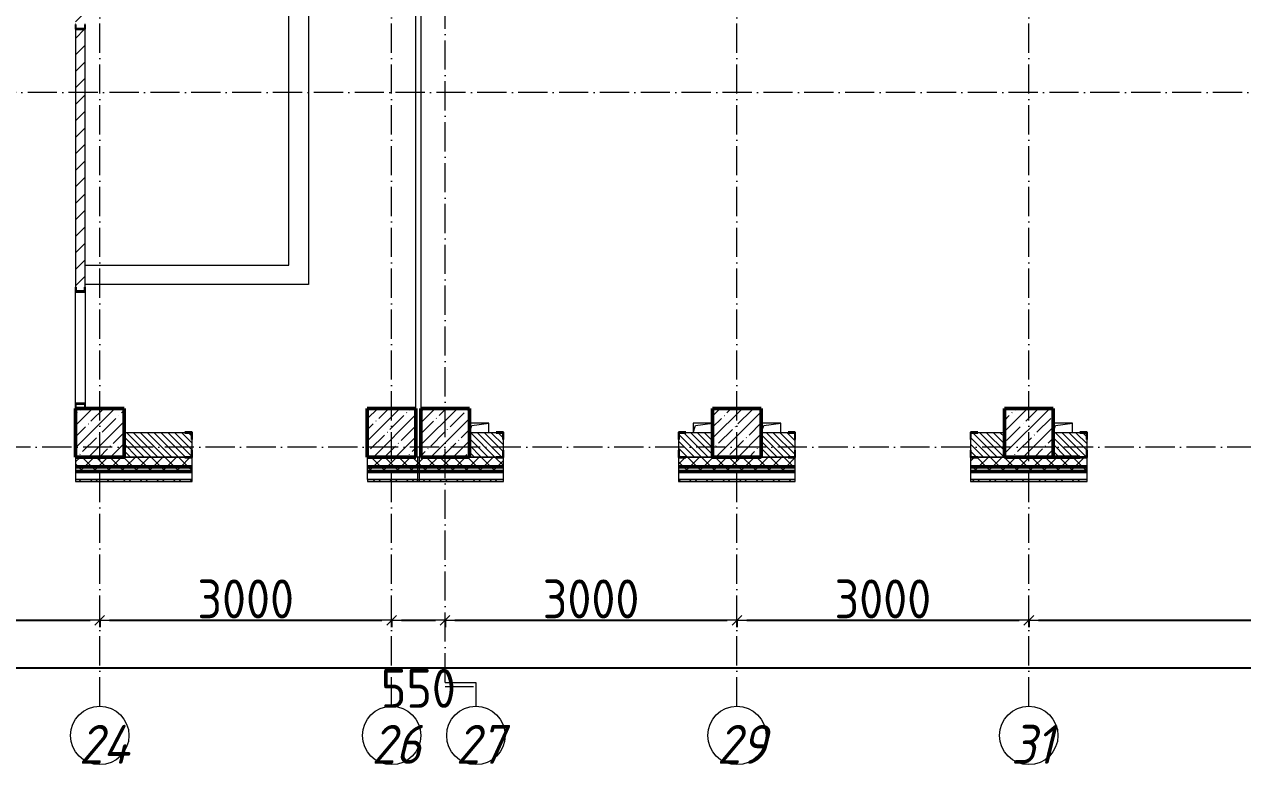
# Model space of a CAD drawing. Header units: millimetres. Extents: x -135211 to 49383, y -8033 to 228499.
# Drawn here: x -95667 to -83144, y 122849 to 130463 of the extents above; entities that cross this region are included whole.
import ezdxf

# ---------------------------------------------------------------- set-up
doc = ezdxf.new("R2010")
doc.units = ezdxf.units.MM
doc.linetypes.add('50_200_ШТРИХ_1Т_ш5_п1_п1_', pattern=[700, 500, -100, 0, -100])
for name, color, linetype, lineweight in [('A-____-____-DIMS', 7, 'Continuous', 9), ('A-FLOR-____-OTLN', 7, 'Continuous', 9), ('A-GENM-____-MCUT', 7, 'Continuous', 25), ('A-GENM-____-OTLN', 7, 'Continuous', 9), ('A-GENM-____-OTLN-1', 7, 'Continuous', 25), ('A-WALL-____-MCUT-2', 7, 'Continuous', 50), ('A-WALL-____-MCUT-3', 7, 'Continuous', 9), ('A-WALL-____-OTLN', 7, 'Continuous', 9), ('A-WALL-____-PATT-1', 7, 'Continuous', 9), ('A-WALL-FNSH-MCUT-1', 7, 'Continuous', 9), ('I-WALL-____-OTLN', 7, 'Continuous', 9), ('S-COLS-____-MCUT', 7, 'Continuous', 50), ('S-COLS-____-OTLN', 7, 'Continuous', 9), ('S-GRID-____-IDEN', 7, 'Continuous', 9), ('S-GRID-____-OTLN', 7, 'Continuous', 9), ('S-GRID-____-OTLN-1', 7, '50_200_ШТРИХ_1Т_ш5_п1_п1_', 9)]:
    doc.layers.add(name, color=color, linetype=linetype, lineweight=lineweight)
doc.styles.add('ISOCPEUR_I', font='isocpeui.ttf', dxfattribs={"width": 0.9, "height": 2.5})
doc.styles.add('СПДС', font='isocpeur.ttf', dxfattribs={"width": 0.9})
doc.dimstyles.new('Размера А3', dxfattribs={"dimtxt": 200, "dimasz": 100, "dimexe": 70, "dimexo": 100, "dimgap": 20, "dimtad": 1, "dimdec": 0, "dimrnd": 10, "dimzin": 0, "dimdsep": 46, "dimtxsty": 'СПДС', "dimblk": 'ARROWHEAD_6', "dimcen": 1, "dimclrd": 256, "dimclre": 256, "dimclrt": 256, "dimazin": 0, "dimtfac": 1, "dimtdec": 0, "dimtmove": 2, "dimatfit": 3, "dimfxl": 1, "dimtolj": 1, "dimtzin": 0, "dimarcsym": 0})
pattern_1 = [(45, (-129942.25, 127932.03), (-70.71068, 70.71068), []), (135, (-129942.25, 127932.03), (-70.71068, -70.71068), [])]
pattern_2 = [(135, (-129942.255, 127932.027), (-35.35534, -35.35534), [])]
pattern_3 = [(45, (-129942.25, 127932.03), (-85.53659, 85.53659), []), (45, (-129885.23, 127932.03), (-85.53659, 85.53659), [])]

# ---------------------------------------------------------------- blocks, each defined once
blk = doc.blocks.new('BSC_Колонна _Прямоугольная - 500х500-V71-АР1_План отверстий 3 этажа в осях 1-64_А-ГГ')
at = {"layer": 'S-COLS-____-OTLN'}
h = blk.add_hatch(dxfattribs=at)
h.set_pattern_fill('FP_108', color=256, style=0, pattern_type=2)
h.set_pattern_definition([(45, (-41600, 1668.96), (-114.04925, 114.04925), []), (45, (-41485.95, 1668.96), (-114.04925, 114.04925), [201.613, -40.323, 3.353, -36.97])])
h.paths.add_polyline_path([(-250, -250), (250, -250), (250, 250), (-250, 250)], flags=0)
at = {"layer": 'S-COLS-____-MCUT'}
for p, q in [((250, 250), (-250, 250)), ((-250, 250), (-250, -250)), ((250, -250), (250, 250)), ((-250, -250), (250, -250))]:
    blk.add_line(p, q, dxfattribs=at)
blk = doc.blocks.new('BSC_Колонна _Прямоугольная - 500х500-V72-АР1_План отверстий 3 этажа в осях 1-64_А-ГГ')
at = {"layer": 'S-COLS-____-OTLN'}
h = blk.add_hatch(dxfattribs=at)
h.set_pattern_fill('FP_109', color=256, style=0, pattern_type=2)
h.set_pattern_definition([(45, (-38050, 1668.96), (-114.04925, 114.04925), []), (45, (-37935.95, 1668.96), (-114.04925, 114.04925), [201.613, -40.323, 3.353, -36.97])])
h.paths.add_polyline_path([(-250, -250), (250, -250), (250, 250), (-250, 250)], flags=0)
at = {"layer": 'S-COLS-____-MCUT'}
for p, q in [((250, 250), (-250, 250)), ((-250, 250), (-250, -250)), ((250, -250), (250, 250)), ((-250, -250), (250, -250))]:
    blk.add_line(p, q, dxfattribs=at)
blk = doc.blocks.new('BSC_Колонна _Прямоугольная - 500х500-V106-АР1_План отверстий 3 этажа в осях 1-64_А-ГГ')
at = {"layer": 'S-COLS-____-OTLN'}
h = blk.add_hatch(dxfattribs=at)
h.set_pattern_fill('FP_129', color=256, style=0, pattern_type=2)
h.set_pattern_definition([(45, (-38600, 1668.96), (-114.04925, 114.04925), []), (45, (-38485.95, 1668.96), (-114.04925, 114.04925), [201.613, -40.323, 3.353, -36.97])])
h.paths.add_polyline_path([(-250, -250), (250, -250), (250, 250), (-250, 250)], flags=0)
at = {"layer": 'S-COLS-____-MCUT'}
for p, q in [((250, 250), (-250, 250)), ((-250, 250), (-250, -250)), ((250, -250), (250, 250)), ((-250, -250), (250, -250))]:
    blk.add_line(p, q, dxfattribs=at)
blk = doc.blocks.new('BSC_Колонна _Прямоугольная - 500х500-V108-АР1_План отверстий 3 этажа в осях 1-64_А-ГГ')
at = {"layer": 'S-COLS-____-OTLN'}
h = blk.add_hatch(dxfattribs=at)
h.set_pattern_fill('FP_131', color=256, style=0, pattern_type=2)
h.set_pattern_definition([(45, (-44600, 1668.96), (-114.04925, 114.04925), []), (45, (-44485.95, 1668.96), (-114.04925, 114.04925), [201.613, -40.323, 3.353, -36.97])])
h.paths.add_polyline_path([(-250, -250), (250, -250), (250, 250), (-250, 250)], flags=0)
at = {"layer": 'S-COLS-____-MCUT'}
for p, q in [((250, 250), (-250, 250)), ((-250, 250), (-250, -250)), ((250, -250), (250, 250)), ((-250, -250), (250, -250))]:
    blk.add_line(p, q, dxfattribs=at)
blk = doc.blocks.new('BSC_Колонна _Прямоугольная - 500х500-V113-АР1_План отверстий 3 этажа в осях 1-64_А-ГГ')
at = {"layer": 'S-COLS-____-OTLN'}
h = blk.add_hatch(dxfattribs=at)
h.set_pattern_fill('FP_136', color=256, style=0, pattern_type=2)
h.set_pattern_definition([(45, (-35050, 1668.96), (-114.04925, 114.04925), []), (45, (-34935.95, 1668.96), (-114.04925, 114.04925), [201.613, -40.323, 3.353, -36.97])])
h.paths.add_polyline_path([(-150, -250), (250, -250), (250, 250), (-250, 250), (-250, -250), (-153, -250)], flags=0)
at = {"layer": 'S-COLS-____-MCUT'}
for p, q in [((-250, 250), (-250, -250)), ((-153, 250), (-247, 250)), ((250, 250), (-150, 250)), ((250, -250), (250, 250)), ((-250, -250), (250, -250))]:
    blk.add_line(p, q, dxfattribs=at)
blk = doc.blocks.new('Фахверк_СКБ_Уголок - 250_2700-27497298-АР1_План отверстий 3 этажа в осях 1-64_А-ГГ')
at = {"layer": 'A-GENM-____-MCUT'}
for p, q in [((200, 181), (125, 181)), ((125, 181), (125, 106)), ((131, 106), (131, 175)), ((131, 175), (200, 175)), ((200, 175), (200, 181)), ((125, 106), (131, 106)), ((131, -6), (125, -6)), ((125, -6), (125, -81)), ((125, -81), (200, -81)), ((131, -75), (131, -6)), ((200, -75), (131, -75)), ((200, -81), (200, -75))]:
    blk.add_line(p, q, dxfattribs=at)
blk = doc.blocks.new('154_Стойка_СКБ_Швеллер - СМ-2180_100-28318692-АР1_План отверстий 3 этажа в осях 1-64_А-ГГ')
at = {"layer": 'A-GENM-____-MCUT'}
for p, q in [((171, 50), (125, 50)), ((125, 50), (125, -50)), ((129.5, 42.4), (171, 42.4)), ((129.5, -42.4), (129.5, 42.4)), ((171, 42.4), (171, 50)), ((125, -50), (171, -50)), ((171, -42.4), (129.5, -42.4)), ((171, -50), (171, -42.4))]:
    blk.add_line(p, q, dxfattribs=at)
blk = doc.blocks.new('154_Фахверк_СКБ_Швеллер - Тип_100_3550_1-28320239-АР1_План отверстий 3 этажа в осях 1-64_А-ГГ')
at = {"layer": 'A-GENM-____-MCUT'}
for p, q in [((175, 50), (125, 50)), ((125, 50), (125, -50)), ((128, 47), (175, 47)), ((128, -47), (128, 47)), ((175, 47), (175, 50)), ((125, -50), (175, -50)), ((175, -47), (128, -47)), ((175, -50), (175, -47))]:
    blk.add_line(p, q, dxfattribs=at)
blk = doc.blocks.new('154_Фахверк_СКБ_Швеллер - Тип_100_3550-28487752-АР1_План отверстий 3 этажа в осях 1-64_А-ГГ')
at = {"layer": 'A-GENM-____-MCUT'}
for p, q in [((175, 50), (125, 50)), ((125, 50), (125, -50)), ((128, 47), (175, 47)), ((128, -47), (128, 47)), ((175, 47), (175, 50)), ((125, -50), (175, -50)), ((175, -47), (128, -47)), ((175, -50), (175, -47))]:
    blk.add_line(p, q, dxfattribs=at)
blk = doc.blocks.new('AR_Отверстие прямоугольное _в плите_ - AR_Отверстие прямоугольное _в плите_-30510712-АР1_План отверстий 3 этажа в осях 1-64_А-ГГ')
at = {"layer": 'A-GENM-____-OTLN'}
for p, q in [((100, 50), (-100, 50)), ((-100, -50), (-75, 25)), ((-75, 25), (100, 50)), ((100, -50), (100, 50))]:
    blk.add_line(p, q, dxfattribs=at)
blk = doc.blocks.new('AR_Отверстие прямоугольное _в плите_ - AR_Отверстие прямоугольное _в плите_-V177-АР1_План отверстий 3 этажа в осях 1-64_А-ГГ')
at = {"layer": 'A-GENM-____-OTLN'}
for p, q in [((100, 50), (-100, 50)), ((-100, 50), (-100, -50)), ((-100, -50), (-75, 25)), ((-75, 25), (100, 50))]:
    blk.add_line(p, q, dxfattribs=at)
blk = doc.blocks.new('Стены 7 - Стены 4-31196221-АР1_План отверстий 3 этажа в осях 1-64_А-ГГ')
at = {"layer": 'A-WALL-____-MCUT-3'}
for p, q in [((-1799, 41030), (-1799, 41010)), ((-1549, 41030), (-1799, 41030)), ((-1799, 41010), (-1549, 41010)), ((-1549, 41010), (-1549, 41030))]:
    blk.add_line(p, q, dxfattribs=at)
blk = doc.blocks.new('Ось сетки - Круг_Ø6_00__ISO-2_5_0_9K_-25732049-АР1_План отверстий 3 этажа в осях 1-64_А-ГГ')
at = {"layer": 'S-GRID-____-IDEN'}
blk.add_circle((0, 0), 3, dxfattribs=at)
blk = doc.blocks.new('ARROWHEAD_6')
at = {"color": 0, "linetype": 'Continuous'}
for p, q in [((0, 0), (-1, 0)), ((-0.5, -0.5), (0.5, 0.5))]:
    blk.add_line(p, q, dxfattribs=at)
blk = doc.blocks.new('*D966')
at = {"layer": 'A-____-____-DIMS', "lineweight": -2, "transparency": 16777216}
for p, q in [((-100892, 124340), (-100892, 124264)), ((-100792, 124334), (-94992, 124334)), ((-94892, 124340), (-94892, 124264))]:
    blk.add_line(p, q, dxfattribs=at)
at = {"layer": 'Defpoints', "color": 0, "transparency": 16777216}
for p in [(-100892, 124440), (-94892, 124440), (-94892, 124334)]:
    blk.add_point(p, dxfattribs=at)
at = {"layer": 'A-____-____-DIMS', "lineweight": -2, "transparency": 16777216, "xscale": 100, "yscale": 100, "zscale": 100, "rotation": 180}
blk.add_blockref('ARROWHEAD_6', (-100892, 124334), dxfattribs=at)
at = {"layer": 'A-____-____-DIMS', "lineweight": -2, "transparency": 16777216, "xscale": 100, "yscale": 100, "zscale": 100}
blk.add_blockref('ARROWHEAD_6', (-94892, 124334), dxfattribs=at)
at = {"layer": 'A-____-____-DIMS', "transparency": 16777216, "insert": (-97892, 124554), "char_height": 400, "attachment_point": 5, "style": 'СПДС'}
blk.add_mtext('\\A1;6000', dxfattribs=at)
blk = doc.blocks.new('*D967')
at = {"layer": 'A-____-____-DIMS', "lineweight": -2, "transparency": 16777216}
for p, q in [((-94892, 124340), (-94892, 124264)), ((-94792, 124334), (-91992, 124334)), ((-91892, 124340), (-91892, 124264))]:
    blk.add_line(p, q, dxfattribs=at)
at = {"layer": 'Defpoints', "color": 0, "transparency": 16777216}
for p in [(-94892, 124440), (-91892, 124440), (-91892, 124334)]:
    blk.add_point(p, dxfattribs=at)
at = {"layer": 'A-____-____-DIMS', "lineweight": -2, "transparency": 16777216, "xscale": 100, "yscale": 100, "zscale": 100, "rotation": 180}
blk.add_blockref('ARROWHEAD_6', (-94892, 124334), dxfattribs=at)
at = {"layer": 'A-____-____-DIMS', "lineweight": -2, "transparency": 16777216, "xscale": 100, "yscale": 100, "zscale": 100}
blk.add_blockref('ARROWHEAD_6', (-91892, 124334), dxfattribs=at)
at = {"layer": 'A-____-____-DIMS', "transparency": 16777216, "insert": (-93392, 124554), "char_height": 400, "attachment_point": 5, "style": 'СПДС'}
blk.add_mtext('\\A1;3000', dxfattribs=at)
blk = doc.blocks.new('*D968')
at = {"layer": 'A-____-____-DIMS', "lineweight": -2, "transparency": 16777216}
for p, q in [((-91892, 124340), (-91892, 124264)), ((-91792, 124334), (-91442, 124334)), ((-91342, 124340), (-91342, 124264))]:
    blk.add_line(p, q, dxfattribs=at)
at = {"layer": 'Defpoints', "color": 0, "transparency": 16777216}
for p in [(-91892, 124440), (-91342, 124440), (-91342, 124334)]:
    blk.add_point(p, dxfattribs=at)
at = {"layer": 'A-____-____-DIMS', "lineweight": -2, "transparency": 16777216, "xscale": 100, "yscale": 100, "zscale": 100, "rotation": 180}
blk.add_blockref('ARROWHEAD_6', (-91892, 124334), dxfattribs=at)
at = {"layer": 'A-____-____-DIMS', "lineweight": -2, "transparency": 16777216, "xscale": 100, "yscale": 100, "zscale": 100}
blk.add_blockref('ARROWHEAD_6', (-91342, 124334), dxfattribs=at)
at = {"layer": 'A-____-____-DIMS', "transparency": 16777216, "insert": (-91617, 123634), "char_height": 400, "attachment_point": 5, "style": 'СПДС'}
blk.add_mtext('\\A1;550', dxfattribs=at)
blk = doc.blocks.new('*D969')
at = {"layer": 'A-____-____-DIMS', "lineweight": -2, "transparency": 16777216}
for p, q in [((-91342, 124340), (-91342, 124264)), ((-91242, 124334), (-88442, 124334)), ((-88342, 124340), (-88342, 124264))]:
    blk.add_line(p, q, dxfattribs=at)
at = {"layer": 'Defpoints', "color": 0, "transparency": 16777216}
for p in [(-91342, 124440), (-88342, 124440), (-88342, 124334)]:
    blk.add_point(p, dxfattribs=at)
at = {"layer": 'A-____-____-DIMS', "lineweight": -2, "transparency": 16777216, "xscale": 100, "yscale": 100, "zscale": 100, "rotation": 180}
blk.add_blockref('ARROWHEAD_6', (-91342, 124334), dxfattribs=at)
at = {"layer": 'A-____-____-DIMS', "lineweight": -2, "transparency": 16777216, "xscale": 100, "yscale": 100, "zscale": 100}
blk.add_blockref('ARROWHEAD_6', (-88342, 124334), dxfattribs=at)
at = {"layer": 'A-____-____-DIMS', "transparency": 16777216, "insert": (-89842, 124554), "char_height": 400, "attachment_point": 5, "style": 'СПДС'}
blk.add_mtext('\\A1;3000', dxfattribs=at)
blk = doc.blocks.new('*D970')
at = {"layer": 'A-____-____-DIMS', "lineweight": -2, "transparency": 16777216}
for p, q in [((-88342, 124340), (-88342, 124264)), ((-88242, 124334), (-85442, 124334)), ((-85342, 124340), (-85342, 124264))]:
    blk.add_line(p, q, dxfattribs=at)
at = {"layer": 'Defpoints', "color": 0, "transparency": 16777216}
for p in [(-88342, 124440), (-85342, 124440), (-85342, 124334)]:
    blk.add_point(p, dxfattribs=at)
at = {"layer": 'A-____-____-DIMS', "lineweight": -2, "transparency": 16777216, "xscale": 100, "yscale": 100, "zscale": 100, "rotation": 180}
blk.add_blockref('ARROWHEAD_6', (-88342, 124334), dxfattribs=at)
at = {"layer": 'A-____-____-DIMS', "lineweight": -2, "transparency": 16777216, "xscale": 100, "yscale": 100, "zscale": 100}
blk.add_blockref('ARROWHEAD_6', (-85342, 124334), dxfattribs=at)
at = {"layer": 'A-____-____-DIMS', "transparency": 16777216, "insert": (-86842, 124554), "char_height": 400, "attachment_point": 5, "style": 'СПДС'}
blk.add_mtext('\\A1;3000', dxfattribs=at)
blk = doc.blocks.new('*D971')
at = {"layer": 'A-____-____-DIMS', "lineweight": -2, "transparency": 16777216}
for p, q in [((-85342, 124340), (-85342, 124264)), ((-85242, 124334), (-79442, 124334)), ((-79342, 124340), (-79342, 124264))]:
    blk.add_line(p, q, dxfattribs=at)
at = {"layer": 'Defpoints', "color": 0, "transparency": 16777216}
for p in [(-85342, 124440), (-79342, 124440), (-79342, 124334)]:
    blk.add_point(p, dxfattribs=at)
at = {"layer": 'A-____-____-DIMS', "lineweight": -2, "transparency": 16777216, "xscale": 100, "yscale": 100, "zscale": 100, "rotation": 180}
blk.add_blockref('ARROWHEAD_6', (-85342, 124334), dxfattribs=at)
at = {"layer": 'A-____-____-DIMS', "lineweight": -2, "transparency": 16777216, "xscale": 100, "yscale": 100, "zscale": 100}
blk.add_blockref('ARROWHEAD_6', (-79342, 124334), dxfattribs=at)
at = {"layer": 'A-____-____-DIMS', "transparency": 16777216, "insert": (-82342, 124554), "char_height": 400, "attachment_point": 5, "style": 'СПДС'}
blk.add_mtext('\\A1;6000', dxfattribs=at)
blk = doc.blocks.new('*D986')
at = {"layer": 'A-____-____-DIMS', "lineweight": -2, "transparency": 16777216}
for p, q in [((-132292, 123851), (-132292, 123775)), ((-132192, 123845), (-28892, 123845)), ((-28792, 123851), (-28792, 123775))]:
    blk.add_line(p, q, dxfattribs=at)
at = {"layer": 'Defpoints', "color": 0, "transparency": 16777216}
for p in [(-132292, 123951), (-28792, 123951), (-28792, 123845)]:
    blk.add_point(p, dxfattribs=at)
at = {"layer": 'A-____-____-DIMS', "lineweight": -2, "transparency": 16777216, "xscale": 100, "yscale": 100, "zscale": 100, "rotation": 180}
blk.add_blockref('ARROWHEAD_6', (-132292, 123845), dxfattribs=at)
at = {"layer": 'A-____-____-DIMS', "lineweight": -2, "transparency": 16777216, "xscale": 100, "yscale": 100, "zscale": 100}
blk.add_blockref('ARROWHEAD_6', (-28792, 123845), dxfattribs=at)
at = {"layer": 'A-____-____-DIMS', "transparency": 16777216, "insert": (-80542, 124065), "char_height": 400, "attachment_point": 5, "style": 'СПДС'}
blk.add_mtext('\\A1;103500', dxfattribs=at)

msp = doc.modelspace()

# ---------------------------------------------------------------- hatches: boundary and pattern name
at = {"layer": 'A-WALL-____-PATT-1'}
h = msp.add_hatch(dxfattribs=at)
h.set_pattern_fill('FP_4', color=256, style=0, pattern_type=2)
h.set_pattern_definition([(45, (-129942.25, 127932.03), (-84.8528, 84.8528), [])])
h.paths.add_polyline_path([(-95139.3, 126513.1), (-95045.3, 126513.1), (-95045.3, 126560.1), (-95139.3, 126560.1)], flags=0)
h.paths.add_polyline_path([(-95049.9, 127717.6), (-95049.9, 127759.1), (-95042.3, 127759.1), (-95042.3, 130413.1), (-95142.3, 130413.1), (-95141.4, 127759.1), (-95134.7, 127759.1), (-95134.7, 127717.6)], flags=0)
h.paths.add_polyline_path([(-95045.3, 130416.1), (-95045.3, 130463.1), (-95042.3, 130463.1), (-95042.3, 133113.1), (-95142.3, 133113.1), (-95142.3, 130463.1), (-95139.3, 130463.1), (-95139.3, 130416.1), (-95092.2, 130416.1)], flags=0)
h = msp.add_hatch(dxfattribs=at)
h.set_pattern_fill('FP_6', color=256, style=0, pattern_type=2)
h.set_pattern_definition(pattern_2)
h.paths.add_polyline_path([(-93948.3, 126013.1), (-93948.3, 126082.1), (-93942.3, 126082.1), (-93942.3, 126194.1), (-93948.3, 126194.1), (-93948.3, 126263.1), (-94642.3, 126263.1), (-94642.3, 126013.1), (-94017.3, 126013.1)], flags=0)
h = msp.add_hatch(dxfattribs=at)
h.set_pattern_fill('FP_6', color=256, style=0, pattern_type=2)
h.set_pattern_definition(pattern_2)
h.paths.add_polyline_path([(-88936.3, 126013.1), (-88592.3, 126013.1), (-88592.3, 126263.1), (-88936.3, 126263.1), (-88936.3, 126194.1), (-88942.3, 126194.1), (-88942.3, 126082.1), (-88936.3, 126082.1), (-88936.3, 126017.4)], flags=0)
h.paths.add_polyline_path([(-90748.3, 126013.1), (-90748.3, 126082.1), (-90742.3, 126082.1), (-90742.3, 126194.1), (-90748.3, 126194.1), (-90748.3, 126263.1), (-91092.3, 126263.1), (-91092.3, 126013.1), (-90817.3, 126013.1)], flags=0)
h = msp.add_hatch(dxfattribs=at)
h.set_pattern_fill('FP_6', color=256, style=0, pattern_type=2)
h.set_pattern_definition(pattern_2)
h.paths.add_polyline_path([(-85592.3, 126013.1), (-85592.3, 126263.1), (-85936.3, 126263.1), (-85936.3, 126194.1), (-85942.3, 126194.1), (-85942.3, 126082.1), (-85936.3, 126082.1), (-85936.3, 126013.1), (-85769.3, 126013.1)], flags=0)
h.paths.add_polyline_path([(-87748.3, 126013.1), (-87748.3, 126082.1), (-87742.3, 126082.1), (-87742.3, 126194.1), (-87748.3, 126194.1), (-87748.3, 126263.1), (-88092.3, 126263.1), (-88092.3, 126013.1), (-87817.3, 126013.1)], flags=0)
h = msp.add_hatch(dxfattribs=at)
h.set_pattern_fill('FP_6', color=256, style=0, pattern_type=2)
h.set_pattern_definition(pattern_2)
h.paths.add_polyline_path([(-79936.3, 126013.1), (-79592.3, 126013.1), (-79592.3, 126263.1), (-79936.3, 126263.1), (-79936.3, 126194.1), (-79942.3, 126194.1), (-79942.3, 126082.1), (-79936.3, 126082.1), (-79936.3, 126017.4)], flags=0)
h.paths.add_polyline_path([(-84885.6, 126013.1), (-84748.3, 126013.1), (-84748.3, 126082.1), (-84742.3, 126082.1), (-84742.3, 126194.1), (-84748.3, 126194.1), (-84748.3, 126263.1), (-85092.3, 126263.1), (-85092.3, 126013.1)], flags=0)
h = msp.add_hatch(dxfattribs=at)
h.set_pattern_fill('FP_1', color=256, style=0, pattern_type=2)
h.set_pattern_definition(pattern_1)
h.paths.add_polyline_path([(-29192.3, 125913.1), (-28692.3, 125913.1), (-28692.3, 126013.1), (-37717.3, 126013.1), (-37717.3, 126007.1), (-37792.3, 126007.1), (-37792.3, 125913.1), (-29210.5, 125913.1)], flags=0)
h.paths.add_polyline_path([(-40699, 125913.1), (-39592.3, 125913.1), (-39592.3, 126007.1), (-39667.3, 126007.1), (-39667.3, 126013.1), (-47542.3, 126013.1), (-47542.3, 125913.1), (-40942.3, 125913.1)], flags=0)
h.paths.add_polyline_path([(-48542.3, 125913.1), (-48542.3, 126013.1), (-49667.3, 126013.1), (-49667.3, 126007.1), (-49742.3, 126007.1), (-49742.3, 125913.1), (-48652.6, 125913.1)], flags=0)
h.paths.add_polyline_path([(-51542.3, 125913.1), (-51542.3, 126007.1), (-51617.3, 126007.1), (-51617.3, 126013.1), (-52667.3, 126013.1), (-52667.3, 126007.1), (-52742.3, 126007.1), (-52742.3, 125913.1), (-52187.5, 125913.1)], flags=0)
h.paths.add_polyline_path([(-54542.3, 125913.1), (-54542.3, 126013.1), (-55667.3, 126013.1), (-55667.3, 126007.1), (-55742.3, 126007.1), (-55742.3, 125913.1), (-55667.3, 125913.1)], flags=0)
h.paths.add_polyline_path([(-58942.3, 125913.1), (-57542.3, 125913.1), (-57542.3, 126013.1), (-58867.3, 126013.1), (-58867.3, 126007.1), (-58942.3, 126007.1)], flags=0)
h.paths.add_polyline_path([(-61024.8, 125913.1), (-60742.3, 125913.1), (-60742.3, 126007.1), (-60817.3, 126007.1), (-60817.3, 126013.1), (-61867.3, 126013.1), (-61867.3, 126007.1), (-61942.3, 126007.1), (-61942.3, 125913.1), (-61908.6, 125913.1)], flags=0)
h.paths.add_polyline_path([(-63742.3, 125913.1), (-63742.3, 126013.1), (-64867.3, 126013.1), (-64867.3, 126007.1), (-64942.3, 126007.1), (-64942.3, 125913.1), (-64867.3, 125913.1)], flags=0)
h.paths.add_polyline_path([(-67092.3, 125913.1), (-66742.3, 125913.1), (-66742.3, 126007.1), (-66817.3, 126007.1), (-66817.3, 126013.1), (-67867.3, 126013.1), (-67867.3, 126007.1), (-67942.3, 126007.1), (-67942.3, 125913.1), (-67210.9, 125913.1)], flags=0)
h.paths.add_polyline_path([(-69742.3, 125913.1), (-69742.3, 126007.1), (-69817.3, 126007.1), (-69817.3, 126013.1), (-70867.3, 126013.1), (-70867.3, 126007.1), (-70942.3, 126007.1), (-70942.3, 125913.1), (-69862.1, 125913.1)], flags=0)
h.paths.add_polyline_path([(-72742.3, 125913.1), (-72742.3, 126007.1), (-72817.3, 126007.1), (-72817.3, 126013.1), (-73867.3, 126013.1), (-73867.3, 126007.1), (-73942.3, 126007.1), (-73942.3, 125913.1), (-73397.1, 125913.1)], flags=0)
h.paths.add_polyline_path([(-76932, 125913.1), (-75742.3, 125913.1), (-75742.3, 126007.1), (-75817.3, 126007.1), (-75817.3, 126013.1), (-76867.3, 126013.1), (-76867.3, 126007.1), (-76942.3, 126007.1), (-76942.3, 125913.1), (-76936.3, 125913.1)], flags=0)
h.paths.add_polyline_path([(-79942.3, 125913.1), (-78742.3, 125913.1), (-78742.3, 126007.1), (-78817.3, 126007.1), (-78817.3, 126013.1), (-79867.3, 126013.1), (-79867.3, 126007.1), (-79942.3, 126007.1)], flags=0)
h.paths.add_polyline_path([(-84885.6, 125913.1), (-84742.3, 125913.1), (-84742.3, 126007.1), (-84817.3, 126007.1), (-84817.3, 126013.1), (-85867.3, 126013.1), (-85867.3, 126007.1), (-85942.3, 126007.1), (-85942.3, 125913.1), (-85092.3, 125913.1)], flags=0)
h.paths.add_polyline_path([(-87742.3, 125913.1), (-87742.3, 126007.1), (-87817.3, 126007.1), (-87817.3, 126013.1), (-88867.3, 126013.1), (-88867.3, 126007.1), (-88942.3, 126007.1), (-88942.3, 125913.1), (-87748.3, 125913.1)], flags=0)
h.paths.add_polyline_path([(-91071.7, 125913.1), (-90742.3, 125913.1), (-90742.3, 126007.1), (-90817.3, 126007.7), (-90817.3, 126013.1), (-92142.3, 126013.1), (-92142.3, 125913.1)], flags=0)
h.paths.add_polyline_path([(-94606.6, 125913.1), (-93942.3, 125913.1), (-93942.3, 126007.1), (-94017.3, 126007.1), (-94017.3, 126013.1), (-95142.3, 126013.1), (-95142.3, 125913.1)], flags=0)
h.paths.add_polyline_path([(-96942.3, 125913.1), (-96942.3, 126007.1), (-97017.3, 126007.1), (-97017.3, 126013.1), (-98067.3, 126013.1), (-98067.3, 126007.1), (-98142.3, 126007.1), (-98141.6, 125913.1), (-96948.3, 125913.1)], flags=0)
h.paths.add_polyline_path([(-99942.3, 125913.1), (-99942.3, 126007.1), (-100017.3, 126007.1), (-100017.3, 126013.1), (-101142.3, 126013.1), (-101142.3, 125913.1), (-100792.8, 125913.1)], flags=0)
h.paths.add_polyline_path([(-102942.3, 125913.1), (-102942.3, 126007.1), (-103017.3, 126007.1), (-103017.3, 126013.1), (-104142.3, 126013.1), (-104142.3, 125913.1), (-103444, 125913.1)], flags=0)
h.paths.add_polyline_path([(-105942.3, 125913.1), (-105942.3, 126007.1), (-106017.3, 126007.1), (-106017.3, 126013.1), (-107067.3, 126013.1), (-107067.3, 126007.1), (-107142.3, 126007.1), (-107142.3, 125913.1), (-106978.9, 125913.1)], flags=0)
h.paths.add_polyline_path([(-115816.2, 125913.1), (-114942.3, 125913.1), (-114942.3, 126007.1), (-115017.3, 126007.1), (-115017.3, 126013.1), (-116067.3, 126013.1), (-116067.3, 126007.1), (-116142.3, 126007.1), (-116142.3, 125913.1)], flags=0)
h.paths.add_polyline_path([(-117583.7, 125913.1), (-117142.3, 125913.1), (-117142.3, 126007.1), (-117217.3, 126007.1), (-117217.3, 126013.1), (-122467.3, 126013.1), (-122467.3, 126007.1), (-122542.3, 126007.1), (-122542.3, 125913.1), (-119042.3, 125913.1)], flags=0)
h.paths.add_polyline_path([(-124653.5, 125913.1), (-123542.3, 125913.1), (-123542.3, 126007.1), (-123617.3, 126007.1), (-123617.3, 126013.1), (-132392.3, 126013.1), (-132392.3, 125913.1), (-126421, 125913.1)], flags=0)
h = msp.add_hatch(dxfattribs=at)
h.set_pattern_fill('FP_1', color=256, style=0, pattern_type=2)
h.set_pattern_definition(pattern_1)
h.paths.add_polyline_path([(-28692.3, 125863.1), (-28592.3, 125863.1), (-28592.3, 125913.1), (-37792.3, 125913.1), (-37792.3, 125863.1), (-29210.5, 125863.1)], flags=0)
h.paths.add_polyline_path([(-40699, 125863.1), (-39592.3, 125863.1), (-39592.3, 125913.1), (-47542.3, 125913.1), (-47542.3, 125863.1), (-41582.7, 125863.1)], flags=0)
h.paths.add_polyline_path([(-48652.6, 125863.1), (-48542.3, 125863.1), (-48542.3, 125913.1), (-49742.3, 125913.1), (-49742.3, 125863.1), (-49536.3, 125863.1)], flags=0)
h.paths.add_polyline_path([(-52742.3, 125863.1), (-51542.3, 125863.1), (-51542.3, 125913.1), (-52742.3, 125913.1)], flags=0)
h.paths.add_polyline_path([(-55722.4, 125863.1), (-54542.3, 125863.1), (-54542.3, 125913.1), (-55742.3, 125913.1), (-55742.3, 125863.1)], flags=0)
h.paths.add_polyline_path([(-57542.3, 125863.1), (-57542.3, 125913.1), (-58942.3, 125913.1), (-58942.3, 125863.1), (-58373.6, 125863.1)], flags=0)
h.paths.add_polyline_path([(-60742.3, 125863.1), (-60742.3, 125913.1), (-61942.3, 125913.1), (-61942.3, 125863.1), (-61024.8, 125863.1)], flags=0)
h.paths.add_polyline_path([(-63742.3, 125863.1), (-63742.3, 125913.1), (-64942.3, 125913.1), (-64942.3, 125863.1)], flags=0)
h.paths.add_polyline_path([(-66742.3, 125863.1), (-66742.3, 125913.1), (-67942.3, 125913.1), (-67942.3, 125863.1), (-67210.9, 125863.1)], flags=0)
h.paths.add_polyline_path([(-70942.3, 125863.1), (-69742.3, 125863.1), (-69742.3, 125913.1), (-70942.3, 125913.1)], flags=0)
h.paths.add_polyline_path([(-73942.3, 125863.1), (-72742.3, 125863.1), (-72742.3, 125913.1), (-73942.3, 125913.1)], flags=0)
h.paths.add_polyline_path([(-76932, 125863.1), (-75742.3, 125863.1), (-75742.3, 125913.1), (-76942.3, 125913.1), (-76942.3, 125863.1)], flags=0)
h.paths.add_polyline_path([(-78742.3, 125863.1), (-78742.3, 125913.1), (-79942.3, 125913.1), (-79942.3, 125863.1), (-79583.2, 125863.1)], flags=0)
h.paths.add_polyline_path([(-84885.6, 125863.1), (-84742.3, 125863.1), (-84742.3, 125913.1), (-85942.3, 125913.1), (-85942.3, 125863.1), (-85769.3, 125863.1)], flags=0)
h.paths.add_polyline_path([(-87742.3, 125863.1), (-87742.3, 125913.1), (-88942.3, 125913.1), (-88942.3, 125863.1), (-88420.5, 125863.1)], flags=0)
h.paths.add_polyline_path([(-91071.7, 125863.1), (-90742.3, 125863.1), (-90742.3, 125913.1), (-92142.3, 125913.1), (-92142.3, 125863.1)], flags=0)
h.paths.add_polyline_path([(-93942.3, 125863.1), (-93942.3, 125913.1), (-95142.3, 125913.1), (-95142.3, 125863.1), (-94606.6, 125863.1)], flags=0)
h.paths.add_polyline_path([(-96942.3, 125863.1), (-96942.3, 125913.1), (-98142.3, 125913.1), (-98141.6, 125863.1)], flags=0)
h.paths.add_polyline_path([(-99942.3, 125863.1), (-99942.3, 125913.1), (-101142.3, 125913.1), (-101142.3, 125863.1), (-100792.8, 125863.1)], flags=0)
h.paths.add_polyline_path([(-102942.3, 125863.1), (-102942.3, 125913.1), (-104142.3, 125913.1), (-104142.3, 125863.1), (-103444, 125863.1)], flags=0)
h.paths.add_polyline_path([(-106978.9, 125863.1), (-105942.3, 125863.1), (-105942.3, 125913.1), (-107142.3, 125913.1), (-107142.3, 125863.1)], flags=0)
h.paths.add_polyline_path([(-116142.3, 125863.1), (-114942.3, 125863.1), (-114942.3, 125913.1), (-116142.3, 125913.1)], flags=0)
h.paths.add_polyline_path([(-117142.3, 125863.1), (-117142.3, 125913.1), (-122542.3, 125913.1), (-122542.3, 125863.1), (-117583.7, 125863.1)], flags=0)
h.paths.add_polyline_path([(-123769.8, 125863.1), (-123542.3, 125863.1), (-123542.3, 125913.1), (-132492.3, 125913.1), (-132492.3, 125863.1), (-124653.5, 125863.1)], flags=0)
h = msp.add_hatch(dxfattribs=at)
h.set_pattern_fill('FP_3', color=256, style=0, pattern_type=2)
h.set_pattern_definition(pattern_3)
h.paths.add_polyline_path([(-91627.3, 125763.1), (-91627.3, 125783.1), (-92141.3, 125783.1), (-92141.3, 125763.1)], flags=0)
h.paths.add_polyline_path([(-93942.3, 125763.1), (-93942.3, 125783.1), (-95142.3, 125783.1), (-95142.3, 125763.1), (-94606.6, 125763.1)], flags=0)
h.paths.add_polyline_path([(-96942.3, 125763.1), (-96942.3, 125783.1), (-98141.3, 125783.1), (-98141.3, 125763.1)], flags=0)
h.paths.add_polyline_path([(-99942.3, 125763.1), (-99942.3, 125783.1), (-101142.3, 125783.1), (-101142.3, 125763.1), (-100792.8, 125763.1)], flags=0)
h.paths.add_polyline_path([(-103444, 125763.1), (-102942.3, 125763.1), (-102942.3, 125783.1), (-104141.3, 125783.1), (-104141.3, 125763.1)], flags=0)
h.paths.add_polyline_path([(-105942.3, 125763.1), (-105942.3, 125783.1), (-107142.3, 125783.1), (-107142.3, 125763.1), (-106978.9, 125763.1)], flags=0)
h.paths.add_polyline_path([(-115816.2, 125763.1), (-114942.3, 125763.1), (-114942.3, 125783.1), (-116142.3, 125783.1), (-116142.3, 125763.1)], flags=0)
h.paths.add_polyline_path([(-117142.3, 125763.1), (-117142.3, 125783.1), (-122542.3, 125783.1), (-122542.3, 125763.1), (-117583.7, 125763.1)], flags=0)
h.paths.add_polyline_path([(-123769.8, 125763.1), (-123542.3, 125763.1), (-123542.3, 125783.1), (-132622.3, 125783.1), (-132622.3, 125763.1), (-124653.5, 125763.1)], flags=0)
h = msp.add_hatch(dxfattribs=at)
h.set_pattern_fill('FP_3', color=256, style=0, pattern_type=2)
h.set_pattern_definition(pattern_3)
h.paths.add_polyline_path([(-58373.6, 125763.1), (-58077.3, 125763.1), (-58077.3, 125783.1), (-58941.3, 125783.1), (-58941.3, 125763.1)], flags=0)
h.paths.add_polyline_path([(-60742.3, 125763.1), (-60742.3, 125783.1), (-61942.3, 125783.1), (-61942.3, 125763.1), (-61024.8, 125763.1)], flags=0)
h.paths.add_polyline_path([(-63742.3, 125763.1), (-63742.3, 125783.1), (-64942.3, 125783.1), (-64942.3, 125763.1)], flags=0)
h.paths.add_polyline_path([(-67210.9, 125763.1), (-66742.3, 125763.1), (-66742.3, 125783.1), (-67941.3, 125783.1), (-67941.3, 125763.1)], flags=0)
h.paths.add_polyline_path([(-70942.3, 125763.1), (-69742.3, 125763.1), (-69742.3, 125783.1), (-70942.3, 125783.1)], flags=0)
h.paths.add_polyline_path([(-73397.1, 125763.1), (-72742.3, 125763.1), (-72742.3, 125783.1), (-73941.3, 125783.1), (-73941.3, 125763.1)], flags=0)
h.paths.add_polyline_path([(-75742.3, 125763.1), (-75742.3, 125783.1), (-76942.3, 125783.1), (-76942.3, 125763.1), (-76048.3, 125763.1)], flags=0)
h.paths.add_polyline_path([(-78742.3, 125763.1), (-78742.3, 125783.1), (-79942.3, 125783.1), (-79942.3, 125763.1), (-79583.2, 125763.1)], flags=0)
h.paths.add_polyline_path([(-84885.6, 125763.1), (-84742.3, 125763.1), (-84742.3, 125783.1), (-85942.3, 125783.1), (-85942.3, 125763.1), (-85769.3, 125763.1)], flags=0)
h.paths.add_polyline_path([(-88942.3, 125763.1), (-87742.3, 125763.1), (-87742.3, 125783.1), (-88942.3, 125783.1)], flags=0)
h.paths.add_polyline_path([(-91607.3, 125763.1), (-90742.3, 125763.1), (-90742.3, 125783.1), (-91607.3, 125783.1)], flags=0)

# ---------------------------------------------------------------- linework, layer by layer
at = {"layer": 'A-FLOR-____-OTLN'}
for p, q in [((-91592.3, 133263.1), (-91592.3, 126513.1)), ((-91642.3, 126513.1), (-91642.3, 133113.1))]:
    msp.add_line(p, q, dxfattribs=at)
at = {"layer": 'A-WALL-____-MCUT-2'}
for p, q in [((-84817.3, 126013.1), (-85092.3, 126013.1)), ((-85092.3, 126013.1), (-84817.3, 126013.1)), ((-95142.3, 125913.1), (-93942.3, 125913.1)), ((-95142.3, 125863.1), (-93942.3, 125863.1)), ((-92142.3, 125913.1), (-90742.3, 125913.1)), ((-92142.3, 125863.1), (-90742.3, 125863.1)), ((-88942.3, 125913.1), (-87742.3, 125913.1)), ((-88942.3, 125863.1), (-87742.3, 125863.1)), ((-85942.3, 125913.1), (-84742.3, 125913.1)), ((-85942.3, 125863.1), (-84742.3, 125863.1))]:
    msp.add_line(p, q, dxfattribs=at)
at = {"layer": 'A-WALL-____-MCUT-3'}
for p, q in [((-94017.3, 126263.1), (-94642.3, 126263.1)), ((-90817.3, 126263.1), (-91092.3, 126263.1)), ((-88592.3, 126263.1), (-88867.3, 126263.1)), ((-87817.3, 126263.1), (-88092.3, 126263.1)), ((-85592.3, 126263.1), (-85867.3, 126263.1)), ((-84817.3, 126263.1), (-85092.3, 126263.1)), ((-93942.3, 126082.1), (-93942.3, 126194.1)), ((-90742.3, 126082.1), (-90742.3, 126194.1)), ((-88942.3, 126194.1), (-88942.3, 126082.1)), ((-87742.3, 126082.1), (-87742.3, 126194.1)), ((-85942.3, 126194.1), (-85942.3, 126082.1)), ((-84742.3, 126082.1), (-84742.3, 126194.1)), ((-95142.3, 126013.1), (-95142.3, 125783.1)), ((-94017.3, 126013.1), (-94642.3, 126013.1)), ((-94642.3, 126013.1), (-94017.3, 126013.1)), ((-93942.3, 125783.1), (-93942.3, 126007.1)), ((-92142.3, 126013.1), (-92142.3, 125783.1)), ((-91592.3, 126013.1), (-91642.3, 126013.1)), ((-90817.3, 126013.1), (-91092.3, 126013.1)), ((-91092.3, 126013.1), (-90817.3, 126013.1)), ((-90742.3, 125783.1), (-90742.3, 126007.1)), ((-88942.3, 126007.1), (-88942.3, 125783.1)), ((-88592.3, 126013.1), (-88867.3, 126013.1)), ((-88867.3, 126013.1), (-88592.3, 126013.1)), ((-87817.3, 126013.1), (-88092.3, 126013.1)), ((-88092.3, 126013.1), (-87817.3, 126013.1)), ((-87742.3, 125783.1), (-87742.3, 126007.1)), ((-85942.3, 126007.1), (-85942.3, 125783.1)), ((-85592.3, 126013.1), (-85867.3, 126013.1)), ((-85867.3, 126013.1), (-85592.3, 126013.1)), ((-84742.3, 125783.1), (-84742.3, 126007.1)), ((-95142.3, 125783.1), (-93942.3, 125783.1)), ((-92142.3, 125783.1), (-90742.3, 125783.1)), ((-88942.3, 125783.1), (-87742.3, 125783.1)), ((-85942.3, 125783.1), (-84742.3, 125783.1))]:
    msp.add_line(p, q, dxfattribs=at)
at = {"layer": 'A-WALL-FNSH-MCUT-1'}
for p, q in [((-95142.3, 130413.1), (-95142.3, 127759.1)), ((-95042.3, 127759.1), (-95042.3, 130413.1)), ((-93942.3, 125783.1), (-95142.3, 125783.1)), ((-95142.3, 125783.1), (-95142.3, 125763.1)), ((-95142.3, 125763.1), (-93942.3, 125763.1)), ((-93942.3, 125763.1), (-93942.3, 125783.1)), ((-91627.3, 125783.1), (-92141.3, 125783.1)), ((-92141.3, 125783.1), (-92141.3, 125763.1)), ((-92141.3, 125763.1), (-91627.3, 125763.1)), ((-91627.3, 125763.1), (-91627.3, 125783.1)), ((-90742.3, 125783.1), (-91607.3, 125783.1)), ((-91607.3, 125783.1), (-91607.3, 125763.1)), ((-91607.3, 125763.1), (-90742.3, 125763.1)), ((-90742.3, 125763.1), (-90742.3, 125783.1)), ((-87742.3, 125783.1), (-88942.3, 125783.1)), ((-88942.3, 125783.1), (-88942.3, 125763.1)), ((-88942.3, 125763.1), (-87742.3, 125763.1)), ((-87742.3, 125763.1), (-87742.3, 125783.1)), ((-84742.3, 125783.1), (-85942.3, 125783.1)), ((-85942.3, 125783.1), (-85942.3, 125763.1)), ((-85942.3, 125763.1), (-84742.3, 125763.1)), ((-84742.3, 125763.1), (-84742.3, 125783.1))]:
    msp.add_line(p, q, dxfattribs=at)
at = {"layer": 'I-WALL-____-OTLN'}
for p, q in [((-92947.3, 127988.1), (-92947.3, 133113.1)), ((-92747.3, 133113.1), (-92747.3, 127788.1)), ((-95042.3, 127988.1), (-92947.3, 127988.1)), ((-92747.3, 127788.1), (-95042.3, 127788.1)), ((-95142.3, 126563.1), (-95142.3, 127713.1)), ((-95042.3, 127713.1), (-95042.3, 126563.1))]:
    msp.add_line(p, q, dxfattribs=at)
at = {"layer": 'S-GRID-____-OTLN'}
for p, q in [((-91342.3, 123695.8), (-91026.1, 123695.8)), ((-91342.3, 123653.4), (-91051.7, 123653.4)), ((-91026.1, 123695.8), (-91026.1, 123449.4))]:
    msp.add_line(p, q, dxfattribs=at)
at = {"layer": 'S-GRID-____-OTLN-1', "color": 251, "ltscale": 0.6, "true_color": 0x636466}
for p, q in [((-94892.3, 123449.4), (-94892.3, 138082.6)), ((-91892.3, 123449.4), (-91892.3, 138082.6)), ((-91342.3, 123695.8), (-91342.3, 138082.6)), ((-88342.3, 123449.4), (-88342.3, 138082.6)), ((-85342.3, 123449.4), (-85342.3, 138082.6)), ((-26015.8, 129763.1), (-134611, 129763.1)), ((-25867.8, 126113.1), (-134611, 126113.1))]:
    msp.add_line(p, q, dxfattribs=at)

# ---------------------------------------------------------------- block references
at = {"layer": 'A-GENM-____-OTLN'}
for name, p in [('AR_Отверстие прямоугольное _в плите_ - AR_Отверстие прямоугольное _в плите_-30510712-АР1_План отверстий 3 этажа в осях 1-64_А-ГГ', (-90992.3, 126313.1)), ('AR_Отверстие прямоугольное _в плите_ - AR_Отверстие прямоугольное _в плите_-V177-АР1_План отверстий 3 этажа в осях 1-64_А-ГГ', (-88692.3, 126313.1)), ('AR_Отверстие прямоугольное _в плите_ - AR_Отверстие прямоугольное _в плите_-30510712-АР1_План отверстий 3 этажа в осях 1-64_А-ГГ', (-87992.3, 126313.1)), ('AR_Отверстие прямоугольное _в плите_ - AR_Отверстие прямоугольное _в плите_-30510712-АР1_План отверстий 3 этажа в осях 1-64_А-ГГ', (-84992.3, 126313.1))]:
    msp.add_blockref(name, p, dxfattribs=at)
at = {"layer": 'A-GENM-____-OTLN-1'}
for name, p, rotation in [('154_Фахверк_СКБ_Швеллер - Тип_100_3550-28487752-АР1_План отверстий 3 этажа в осях 1-64_А-ГГ', (-95092.3, 130288.1), 89.99999999999991), ('154_Стойка_СКБ_Швеллер - СМ-2180_100-28318692-АР1_План отверстий 3 этажа в осях 1-64_А-ГГ', (-95092.3, 127588.1), 89.99999999999991), ('154_Фахверк_СКБ_Швеллер - Тип_100_3550_1-28320239-АР1_План отверстий 3 этажа в осях 1-64_А-ГГ', (-95092.3, 126688.1), 269.9999999999999), ('Фахверк_СКБ_Уголок - 250_2700-27497298-АР1_План отверстий 3 этажа в осях 1-64_А-ГГ', (-93817.3, 126188.1), 180), ('Фахверк_СКБ_Уголок - 250_2700-27497298-АР1_План отверстий 3 этажа в осях 1-64_А-ГГ', (-90617.3, 126188.1), 180), ('Фахверк_СКБ_Уголок - 250_2700-27497298-АР1_План отверстий 3 этажа в осях 1-64_А-ГГ', (-87617.3, 126188.1), 180), ('Фахверк_СКБ_Уголок - 250_2700-27497298-АР1_План отверстий 3 этажа в осях 1-64_А-ГГ', (-84617.3, 126188.1), 180)]:
    msp.add_blockref(name, p, dxfattribs=dict(at, rotation=rotation))
for p in [(-89067.3, 126088.1), (-86067.3, 126088.1)]:
    msp.add_blockref('Фахверк_СКБ_Уголок - 250_2700-27497298-АР1_План отверстий 3 этажа в осях 1-64_А-ГГ', p, dxfattribs=at)
at = {"layer": 'A-WALL-____-OTLN', "rotation": 89.9999999999999}
msp.add_blockref('Стены 7 - Стены 4-31196221-АР1_План отверстий 3 этажа в осях 1-64_А-ГГ', (-50597, 127561.6), dxfattribs=at)
at = {"layer": 'S-COLS-____-OTLN'}
for name, p in [('BSC_Колонна _Прямоугольная - 500х500-V113-АР1_План отверстий 3 этажа в осях 1-64_А-ГГ', (-94892.3, 126263.1)), ('BSC_Колонна _Прямоугольная - 500х500-V72-АР1_План отверстий 3 этажа в осях 1-64_А-ГГ', (-91892.3, 126263.1)), ('BSC_Колонна _Прямоугольная - 500х500-V106-АР1_План отверстий 3 этажа в осях 1-64_А-ГГ', (-91342.3, 126263.1)), ('BSC_Колонна _Прямоугольная - 500х500-V71-АР1_План отверстий 3 этажа в осях 1-64_А-ГГ', (-88342.3, 126263.1)), ('BSC_Колонна _Прямоугольная - 500х500-V108-АР1_План отверстий 3 этажа в осях 1-64_А-ГГ', (-85342.3, 126263.1))]:
    msp.add_blockref(name, p, dxfattribs=at)
at = {"layer": 'S-GRID-____-IDEN', "xscale": 99.99999999999993, "yscale": 99.99999999999993, "zscale": 99.99999999999993}
for p in [(-94892.3, 123149.4), (-91892.3, 123149.4), (-91026.1, 123149.4), (-88342.3, 123149.4), (-85342.3, 123149.4)]:
    msp.add_blockref('Ось сетки - Круг_Ø6_00__ISO-2_5_0_9K_-25732049-АР1_План отверстий 3 этажа в осях 1-64_А-ГГ', p, dxfattribs=at)

# ---------------------------------------------------------------- texts
at = {"layer": 'S-GRID-____-IDEN', "char_height": 400, "attachment_point": 1, "style": 'ISOCPEUR_I'}
for s, insert, width in [('24', (-95106.2, 123258.2), 425.696), ('26', (-92097.2, 123258.2), 404.05), ('27', (-91231, 123258.2), 404.05), ('29', (-88547.2, 123258.2), 404.05), ('31', (-85523.3, 123258.2), 346.329)]:
    msp.add_mtext(s, dxfattribs=dict(at, insert=insert, width=width))

# ---------------------------------------------------------------- dimensions: what is measured, and where the dimension line sits
at = {"layer": 'A-____-____-DIMS'}
for base, p1, p2, picture, middle in [((-94892.3, 124333.5), (-100892.3, 124439.6), (-94892.3, 124439.6), '*D966', (-97892.3, 124553.5)), ((-91892.3, 124333.5), (-94892.3, 124439.6), (-91892.3, 124439.6), '*D967', (-93392.3, 124553.5)), ((-88342.3, 124333.5), (-91342.3, 124439.6), (-88342.3, 124439.6), '*D969', (-89842.3, 124553.5)), ((-85342.3, 124333.5), (-88342.3, 124439.6), (-85342.3, 124439.6), '*D970', (-86842.3, 124553.5)), ((-79342.3, 124333.5), (-85342.3, 124439.6), (-79342.3, 124439.6), '*D971', (-82342.3, 124553.5)), ((-91342.3, 124333.5), (-91892.3, 124439.6), (-91342.3, 124439.6), '*D968', (-91617.3, 123633.5)), ((-28792.3, 123845.3), (-132292.3, 123951.4), (-28792.3, 123951.4), '*D986', (-80542.3, 124065.3))]:
    dim = msp.add_linear_dim(base=base, p1=p1, p2=p2, dimstyle='Размера А3', override={"dimtxt": 400}, dxfattribs=at)
    dim.commit()
    dim.dimension.update_dxf_attribs({"geometry": picture, "text_midpoint": middle})

doc.saveas('drawing.dxf')
